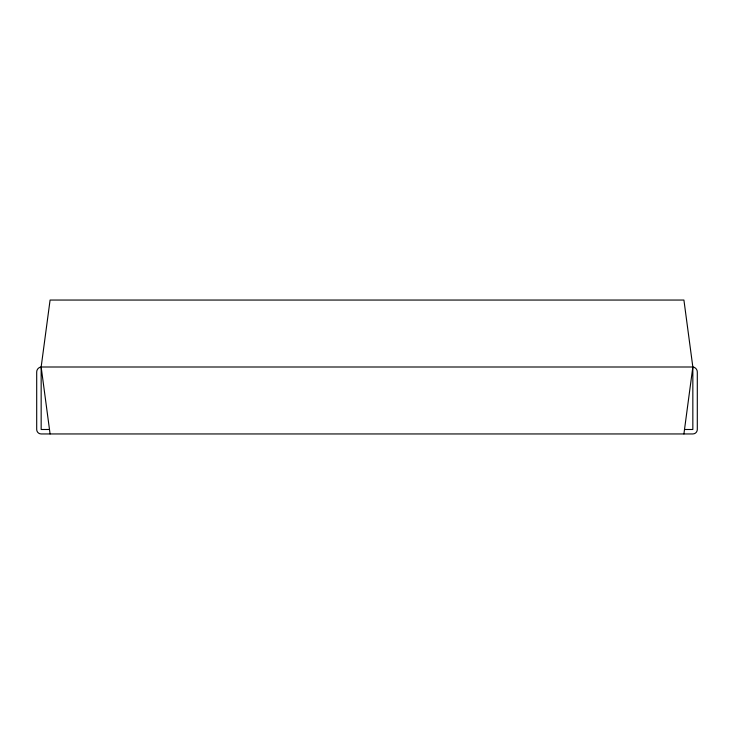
<?xml version="1.0" encoding="UTF-8"?>
<svg xmlns="http://www.w3.org/2000/svg" width="734" height="734" viewBox="0 0 734 734"><rect width="100%" height="100%" fill="white"/><g stroke="black" fill="none" stroke-linecap="round" stroke-linejoin="round"><path stroke-width="1.1" d="M49.132 429.491L41.159 429.491L41.159 367L50.086 300.05L683.914 300.05L692.841 367L692.841 429.491L684.868 429.491M683.914 433.95L692.841 367L41.159 367A5.037 5.037 0 0 0 36.7 372L36.7 429.491A4.459 4.459 0 0 0 41.159 433.95L692.841 433.95A4.459 4.459 0 0 0 697.3 429.491L697.3 372A5.037 5.037 0 0 0 692.841 367M41.159 367L50.086 433.95"/></g></svg>
